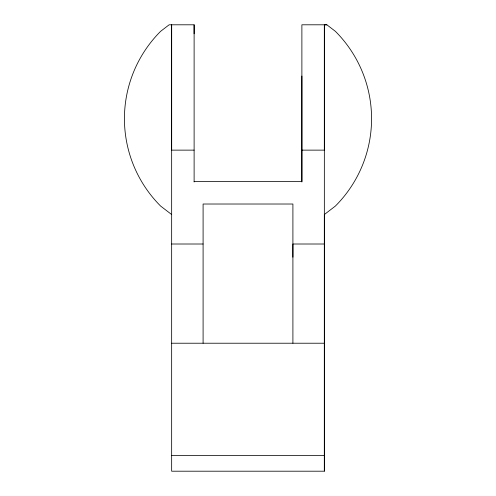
<?xml version="1.0" encoding="UTF-8"?>
<svg xmlns="http://www.w3.org/2000/svg" width="496" height="496" viewBox="0 0 496 496"><rect width="100%" height="100%" fill="white"/><g stroke="black" fill="none" stroke-linecap="round" stroke-linejoin="round"><path stroke-width="0.74" d="M194.116 33.784L194.116 24.8L169.124 24.8L160.623 31.322A123.566 123.566 0 0 0 160.623 206.069L171.659 214.539M292.907 257.195L292.907 244.007L324.341 244.007M301.884 181.995L301.884 24.8L326.876 24.8L335.377 31.322A123.566 123.566 0 0 1 335.377 206.069L324.341 214.539L324.334 471.2L171.659 471.2L171.659 24.8L171.659 150.133L194.116 150.133M326.876 24.8L324.341 24.8L324.341 150.133L301.884 150.133M194.116 181.567L301.884 181.567L301.884 76.037M171.659 244.007L203.093 244.007M171.659 343.22L324.341 343.22M171.659 455.483L324.341 455.483M324.341 24.8L324.341 471.2M292.907 343.22L292.907 204.017L203.093 204.017L203.093 343.22M194.116 24.8L194.116 181.995"/></g></svg>
